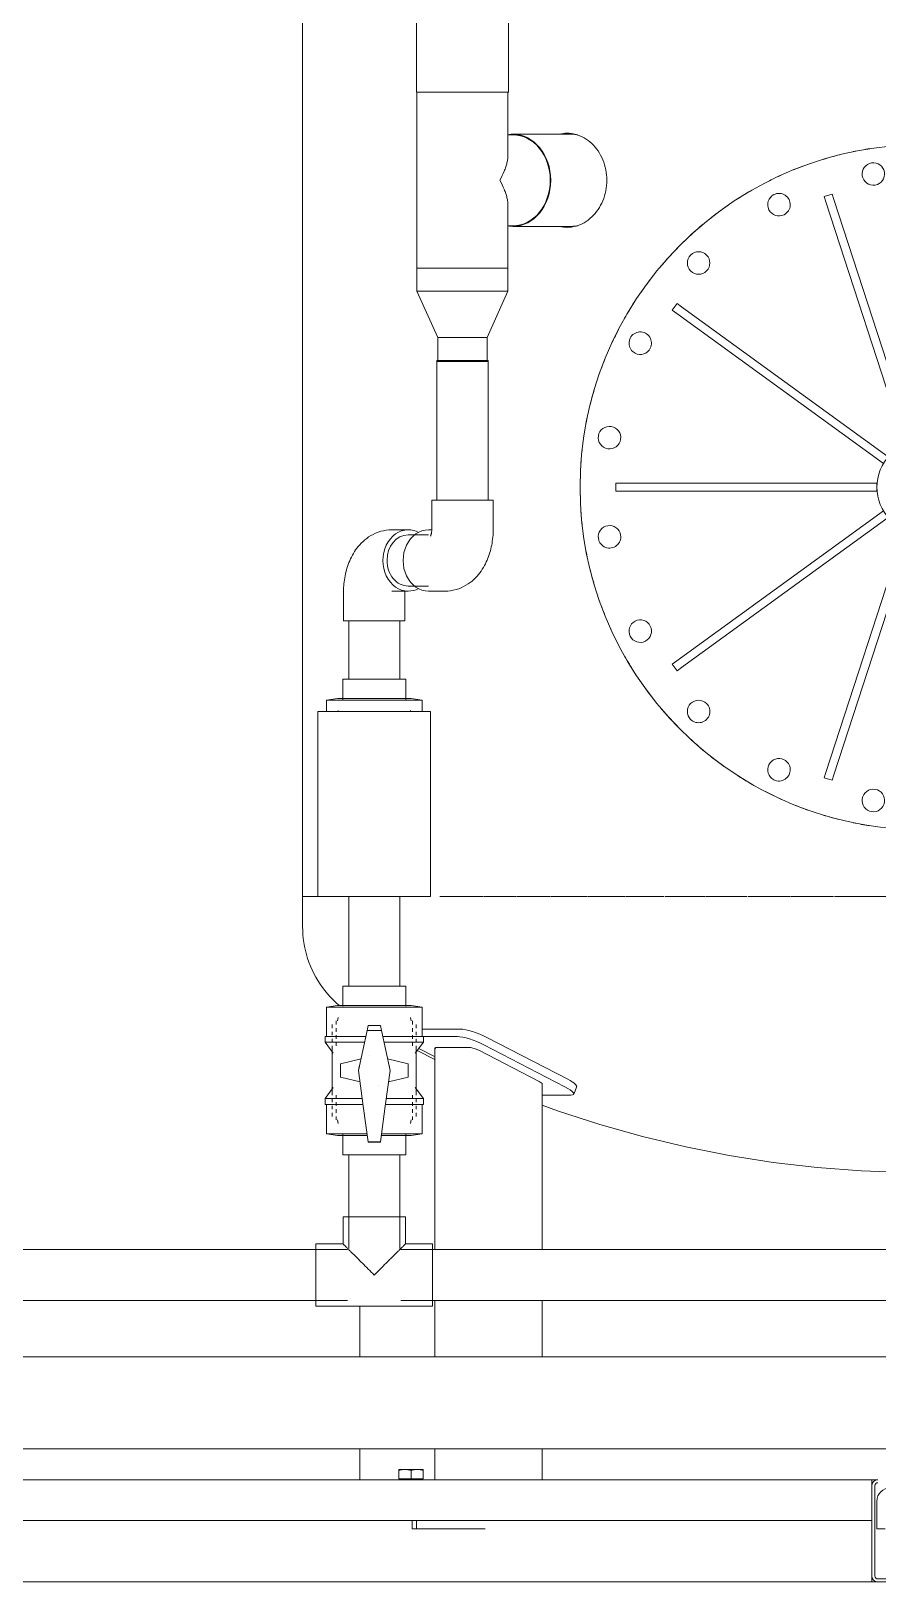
# Model space of a CAD drawing. Header units: millimetres. Extents: x -3824 to 3958, y -576 to 3647.
# Drawn here: x 912 to 1739, y 0 to 1516 of the extents above; entities that cross this region are included whole.
import ezdxf

# ---------------------------------------------------------------- set-up
doc = ezdxf.new("R2010")
doc.units = ezdxf.units.MM
for name, color, linetype, lineweight in [('A_--------_E-', 8, 'Continuous', 9), ('M-_EQPT----_E', 7, 'Continuous', 9), ('M-_WATR----_E', 5, 'Continuous', 9), ('S-_STRL----_A', 7, 'Continuous', 9)]:
    doc.layers.add(name, color=color, linetype=linetype, lineweight=lineweight)

# ---------------------------------------------------------------- blocks, each defined once
blk = doc.blocks.new('PNS-0100 MAIN FRAME - ASY PNS-0100 MAIN FRAME_iam-651195-Разрез 2')
at = {"layer": 'A_--------_E-'}
for p, q in [((1233.2, 269.5), (1233.2, 220)), ((1233.2, 130), (1233.2, 100)), ((1733.2, 100), (650.2, 100)), ((1739.2, 100), (1733.2, 100)), ((1733.2, 96), (1733.2, 100)), ((1733.2, 96), (1733.2, 94)), ((650.2, 60), (1733.2, 60)), ((333.2, 0), (1733.2, 0)), ((1733.2, 0), (1733.2, 6)), ((1733.2, 0), (1739.2, 0))]:
    blk.add_line(p, q, dxfattribs=at)
at = {"layer": 'S-_STRL----_A'}
for p, q in [((1733.2, 94), (1733.2, 6)), ((1736.2, 94), (1736.2, 6)), ((1739.2, 3), (1827.2, 3)), ((1827.2, 0), (1739.2, 0))]:
    blk.add_line(p, q, dxfattribs=at)
for centre, radius, start, end in [((1739.2, 94), 6, 90, 180), ((1739.2, 94), 3, 90, 180), ((1739.2, 6), 6, 180, 270), ((1739.2, 6), 3, 180, 270)]:
    blk.add_arc(centre, radius, start, end, dxfattribs=at)
blk = doc.blocks.new('PNS-0100 MAIN FRAME - Standard-550811-Разрез 2')
blk.add_blockref('PNS-0100 MAIN FRAME - ASY PNS-0100 MAIN FRAME_iam-651195-Разрез 2', (0, 0))
blk = doc.blocks.new('PNS-Filter column D1200 _180 Left feed 90-50_ - ASY PNS-Filter column D1200_iam-V1-Разрез 2')
at = {"layer": 'A_--------_E-'}
for p, q in [((1177.2, 1725), (1177.2, 670.1)), ((1177.2, 670.1), (1177.2, 1725)), ((1288.4, 1536.1), (1288.4, 1456.1)), ((1378.4, 1456.1), (1378.4, 1536.1)), ((1288.4, 1456.1), (1359.2, 1456.1)), ((1288.9, 1456.1), (1288.9, 1284.1)), ((1359.2, 1456.1), (1378.4, 1456.1)), ((1377.8, 1395.6), (1377.8, 1456.1)), ((1382.7, 1414.6), (1377.8, 1414.6)), ((1440.1, 1415.1), (1382.7, 1415.1)), ((1694.3, 1356.7), (1686.7, 1354.2)), ((1688.4, 1349), (1686.7, 1354.2)), ((1694.3, 1356.7), (1696, 1351.4)), ((1773.1, 1114.2), (1696, 1351.4)), ((1377.8, 1284.1), (1377.8, 1344.6)), ((1688.4, 1349), (1765.5, 1111.7)), ((1377.8, 1325.7), (1382.7, 1325.7)), ((1382.7, 1325.1), (1440.1, 1325.1)), ((1288.9, 1284.1), (1288.9, 1261.6)), ((1369.8, 1284.1), (1288.9, 1284.1)), ((1307.9, 1284.1), (1288.9, 1284.1)), ((1377.8, 1284.1), (1307.9, 1284.1)), ((1377.8, 1284.1), (1369.8, 1284.1)), ((1377.8, 1261.6), (1377.8, 1284.1)), ((1288.9, 1261.6), (1309.2, 1216.6)), ((1307.9, 1261.6), (1288.9, 1261.6)), ((1377.8, 1261.6), (1307.9, 1261.6)), ((1357.5, 1216.6), (1377.8, 1261.6)), ((1542.9, 1249.7), (1538.2, 1243.2)), ((1542.6, 1240), (1538.2, 1243.2)), ((1542.9, 1249.7), (1547.3, 1246.5)), ((1749.2, 1099.8), (1547.3, 1246.5)), ((1542.6, 1240), (1744.5, 1093.3)), ((1309.2, 1216.6), (1309.2, 1194.1)), ((1319.5, 1216.6), (1309.2, 1216.6)), ((1357.5, 1216.6), (1319.5, 1216.6)), ((1357.5, 1194.1), (1357.5, 1216.6)), ((1448.6, 1070.1), (1448.2, 1070.1)), ((1448.2, 1070.1), (1448.6, 1070.1)), ((1483.2, 1074.1), (1483.2, 1066.1)), ((1483.2, 1074.1), (1488.7, 1074.1)), ((1488.7, 1066.1), (1483.2, 1066.1)), ((1738.2, 1074.1), (1488.7, 1074.1)), ((1488.7, 1066.1), (1738.2, 1066.1)), ((1738.2, 1066.1), (1738.2, 1074.1)), ((1744.5, 1046.9), (1542.6, 900.3)), ((1547.3, 893.8), (1749.2, 1040.4)), ((1765.5, 1028.6), (1688.4, 791.3)), ((1696, 788.8), (1773.1, 1026.1)), ((1538.2, 897), (1542.6, 900.3)), ((1538.2, 897), (1542.9, 890.6)), ((1547.3, 893.8), (1542.9, 890.6)), ((1686.7, 786), (1688.4, 791.3)), ((1696, 788.8), (1694.3, 783.6)), ((1686.7, 786), (1694.3, 783.6)), ((1177.2, 670.1), (1177.2, 640.1)), ((1177.6, 670.1), (1177.2, 670.1)), ((1177.2, 670.1), (1178.7, 670.1)), ((1180.6, 670.1), (1178.8, 670.1)), ((1180.6, 670.1), (1183.2, 670.1)), ((1186.8, 670.1), (1183.4, 670.1)), ((1186.8, 670.1), (1190.8, 670.1)), ((1192, 670.1), (1191.1, 670.1)), ((1311.1, 670.1), (1325.1, 670.1)), ((1353.9, 670.1), (1325.1, 670.1)), ((1334.1, 670.1), (1354, 670.1)), ((1385.5, 670.1), (1354.6, 670.1)), ((1354.6, 670.1), (1385.6, 670.1)), ((1386.2, 670.1), (1419.2, 670.1)), ((1419.2, 670.1), (1386.3, 670.1)), ((1454.7, 670.1), (1419.9, 670.1)), ((1419.9, 670.1), (1454.7, 670.1)), ((1491.8, 670.1), (1455.4, 670.1)), ((1455.4, 670.1), (1491.9, 670.1)), ((1530.5, 670.1), (1492.6, 670.1)), ((1492.6, 670.1), (1530.5, 670.1)), ((1570.4, 670.1), (1531.3, 670.1)), ((1531.3, 670.1), (1570.4, 670.1)), ((1611.5, 670.1), (1571.2, 670.1)), ((1571.2, 670.1), (1611.5, 670.1)), ((1653.4, 670.1), (1612.3, 670.1)), ((1612.3, 670.1), (1653.4, 670.1)), ((1695.9, 670.1), (1654.2, 670.1)), ((1654.2, 670.1), (1695.9, 670.1)), ((1782.2, 670.1), (1696.7, 670.1)), ((1696.7, 670.1), (1738.9, 670.1)), ((1331.4, 540.4), (1293.9, 540.4)), ((1295.2, 533.1), (1328.5, 533.1)), ((1436.2, 491.4), (1357.2, 532.3)), ((1306.6, 513.4), (1290.8, 521.6)), ((1306.4, 522), (1306.4, 325)), ((1307.2, 522.4), (1306.6, 521.6)), ((1341.2, 522.4), (1307.2, 522.4)), ((1408.3, 489.3), (1349.4, 519.7)), ((1354.3, 525), (1433.4, 484.1)), ((1411.3, 325), (1411.3, 487)), ((1439.2, 475.9), (1411.1, 475.9)), ((1442, 476.9), (1444.9, 484.2)), ((1306.4, 275), (1306.4, 220)), ((1411.3, 220), (1411.3, 275)), ((1306.4, 130), (1306.4, 100)), ((1411.3, 100), (1411.3, 130)), ((1271.6, 110), (1271.1, 110)), ((1277.1, 110), (1271.1, 110)), ((1271.1, 100.8), (1271.1, 108.9)), ((1277.1, 110), (1274.2, 110)), ((1279.6, 110), (1277.1, 110)), ((1289.1, 110), (1277.1, 110)), ((1283.1, 100.8), (1283.1, 108.9)), ((1289.1, 110), (1286.6, 110)), ((1291.9, 110), (1289.1, 110)), ((1295.1, 110), (1289.1, 110)), ((1295.1, 110), (1294.5, 110)), ((1295.1, 100.8), (1295.1, 108.9)), ((1283.1, 100.8), (1271.1, 100.8)), ((1271.8, 100.8), (1271.8, 100)), ((1295.1, 100.8), (1283.1, 100.8)), ((1294.3, 100), (1294.3, 100.8)), ((1738.2, 79), (1738.2, 52)), ((1284.3, 60), (1284.3, 52)), ((1284.3, 52), (1288.3, 52)), ((1288.3, 52), (1288.3, 60)), ((1355.4, 52), (1288.3, 52)), ((1746.2, 52), (1738.2, 52))]:
    blk.add_line(p, q, dxfattribs=at)
at = {"layer": 'A_--------_E-', "flags": 128}
for points in [[(1212.8, 563.6), (1209.8, 566.3), (1206.9, 569), (1204.1, 571.9), (1201.4, 574.9), (1198.9, 578), (1196.5, 581.1), (1194.2, 584.4), (1192, 587.8), (1190, 591.2), (1188.1, 594.8), (1186.4, 598.4), (1184.8, 602), (1183.3, 605.8), (1182, 609.5), (1180.9, 613.4), (1179.9, 617.2), (1179, 621.2), (1178.3, 625.1), (1177.8, 629.1), (1177.5, 633), (1177.3, 637), (1177.2, 640.1)], [(1306.6, 510.5), (1306.2, 510.7), (1289.2, 519.4)], [(1349.4, 519.7), (1344.9, 521.6), (1341.2, 522.4)], [(1411.3, 487), (1411.1, 487.4), (1408.3, 489.3)], [(1766.5, 400.3), (1723.1, 401.8), (1679.9, 405.1), (1636.8, 410.1), (1593.9, 416.8), (1551.4, 425.2), (1509.2, 435.3), (1467.5, 447.1), (1426.2, 460.6), (1411.1, 466.2)]]:
    blk.add_lwpolyline(points, dxfattribs=at)
at = {"layer": 'A_--------_E-'}
for centre, radius, start, end in [((1783.2, 1070.1), 335, 45, 225), ((1783.2, 1070.1), 335, 104.0786, 106.9256), ((1783.2, 1070.1), 335, 98.9209, 101.7426), ((1783.2, 1070.1), 335, 109.2347, 112.1246), ((1734.7, 1376.3), 11, 99, 279), ((1734.7, 1376.3), 11, 279, 99), ((1783.2, 1070.1), 335, 114.421, 117.3533), ((1783.2, 1070.1), 335, 119.5432, 122.6473), ((1642.5, 1346.3), 11, 117, 297), ((1642.5, 1346.3), 11, 297, 117), ((1783.2, 1070.1), 335, 124.6961, 128.1374), ((1783.2, 1070.1), 335, 129.8483, 140.1517), ((1783.2, 1070.1), 335, 225, 45), ((1564, 1289.3), 11, 135, 315), ((1564, 1289.3), 11, 315, 135), ((1783.2, 1070.1), 335, 141.8626, 145.3039), ((1783.2, 1070.1), 335, 147.3527, 150.4568), ((1783.2, 1070.1), 335, 152.6467, 155.6106), ((1507, 1210.9), 11, 153, 333), ((1507, 1210.9), 11, 333, 153), ((1783.2, 1070.1), 335, 157.8754, 160.7653), ((1783.2, 1070.1), 335, 163.0744, 165.9214), ((1783.2, 1070.1), 335, 168.2574, 171.0791), ((1477, 1118.6), 11, 351, 171), ((1783.2, 1070.1), 335, 173.4308, 176.2391), ((1477, 1118.6), 11, 171, 351), ((1783.2, 1070.1), 45, 45, 225), ((1783.2, 1070.1), 335, 178.598, 180), ((1783.2, 1070.1), 335, 180, 181.402), ((1783.2, 1070.1), 335, 183.7609, 186.5692), ((1477, 1021.6), 11, 9, 189), ((1783.2, 1070.1), 335, 188.9209, 191.7426), ((1477, 1021.6), 11, 189, 9), ((1783.2, 1070.1), 335, 194.0786, 196.9256), ((1783.2, 1070.1), 335, 199.2347, 202.1246), ((1507, 929.4), 11, 27, 207), ((1783.2, 1070.1), 335, 204.3894, 207.3533), ((1507, 929.4), 11, 207, 27), ((1783.2, 1070.1), 335, 209.5432, 212.6473), ((1783.2, 1070.1), 335, 214.6961, 218.1374), ((1783.2, 1070.1), 335, 219.8483, 230.1517), ((1564, 850.9), 11, 45, 225), ((1564, 850.9), 11, 225, 45), ((1783.2, 1070.1), 335, 231.8626, 235.3039), ((1642.5, 793.9), 11, 63, 243), ((1642.5, 793.9), 11, 243, 63), ((1783.2, 1070.1), 335, 237.3527, 240.4568), ((1734.7, 763.9), 11, 81, 261), ((1734.7, 763.9), 11, 261, 81), ((1783.2, 1070.1), 335, 242.6467, 245.6106), ((1783.2, 1070.1), 335, 247.8754, 250.7653), ((1783.2, 1070.1), 335, 253.0744, 255.9214), ((1783.2, 1070.1), 335, 258.2574, 261.0791), ((1751.2, 79), 13, 90, 180)]:
    blk.add_arc(centre, radius, start, end, dxfattribs=at)
for centre, major_axis, ratio, start_param, end_param in [((1382.7, 1370.1), (0, 45), 0.819152, 0, 0.093906), ((1382.7, 1370.1), (0, 45), 0.819152, 3.141593, 6.283185), ((1382.7, 1370.1), (0, 44.4), 0.819152, 3.141593, 6.283185), ((1440.1, 1370.1), (0, 45), 0.819152, 6.123607, 6.283185), ((1382.7, 1370.1), (0, 45), 0.819152, 3.047687, 3.141593), ((1440.1, 1370.1), (0, 45), 0.819152, 3.141593, 3.301171), ((1344.3, 525), (-18.6, 7.2), 0.204303, 4.227412, 5.798208), ((1347.2, 532.3), (-18.6, 7.2), 0.204303, 4.227412, 5.798208), ((1426.2, 491.4), (-18.6, 7.2), 0.204303, 3.049314, 4.227412), ((1423.4, 484.1), (-18.6, 7.2), 0.204303, 2.656615, 4.227412)]:
    blk.add_ellipse(centre, major_axis=major_axis, ratio=ratio, start_param=start_param, end_param=end_param, dxfattribs=at)
for points, knots in [([(1428.3, 1415.2), (1430.7, 1415.8), (1435.9, 1416.5), (1441.2, 1415.8), (1444, 1415)], [-0.5633835, -0.5633835, -0.5633835, -0.5633835, -0.5, -0.4285714, -0.4285714, -0.4285714, -0.4285714]), ([(1369.8, 1370.1), (1371.5, 1373.2), (1373.6, 1377.6), (1375.7, 1383.2), (1376.9, 1387.2), (1377.6, 1391.1), (1377.8, 1393.9), (1377.8, 1395.4), (1377.8, 1395.6)], [0, 0, 0, 0, 0.125, 0.1875, 0.25, 0.3125, 0.375, 0.3888889, 0.3888889, 0.3888889, 0.3888889]), ([(1377.8, 1344.6), (1377.8, 1344.9), (1377.8, 1346.4), (1377.6, 1349.2), (1376.9, 1353.1), (1375.7, 1357.1), (1373.6, 1362.7), (1371.5, 1367.1), (1369.8, 1370.1)], [0.6111111, 0.6111111, 0.6111111, 0.6111111, 0.625, 0.6875, 0.75, 0.8125, 0.875, 1, 1, 1, 1]), ([(1444, 1325.3), (1441.2, 1324.5), (1435.9, 1323.8), (1430.7, 1324.4), (1428.3, 1325)], [-0.5714286, -0.5714286, -0.5714286, -0.5714286, -0.5, -0.4366165, -0.4366165, -0.4366165, -0.4366165])]:
    blk.add_open_spline(points, degree=3, knots=knots, dxfattribs=at)
for points in [[(1437.3, 1416.1), (1435.5, 1416), (1433.6, 1415.7), (1431.7, 1415.2)], [(1444, 1415), (1446.7, 1414.2), (1452.3, 1411.9), (1459.8, 1406.3), (1466, 1399), (1470.7, 1390.3), (1473.6, 1380.5), (1474.3, 1373.6), (1474.3, 1370.1)], [(1474.3, 1370.1), (1474.3, 1366.7), (1473.6, 1359.7), (1470.7, 1349.9), (1466, 1341.3), (1459.8, 1334), (1452.3, 1328.3), (1446.7, 1326), (1444, 1325.3)], [(1431.7, 1325), (1433.6, 1324.6), (1435.5, 1324.3), (1437.3, 1324.2)], [(1271.1, 110), (1271.1, 110), (1271.1, 109.9), (1271.1, 109.7), (1271.1, 109.5)], [(1277.1, 110), (1276.4, 110), (1275.2, 109.9), (1273.2, 109.6), (1271.8, 109.2), (1271.1, 108.9)], [(1271.1, 108.9), (1271.1, 109.2), (1271.1, 109.6), (1271.1, 109.9), (1271.1, 110), (1271.1, 110)], [(1283.1, 108.9), (1282.4, 109.2), (1280.9, 109.6), (1279, 109.9), (1277.7, 110), (1277.1, 110)], [(1289.1, 110), (1288.4, 110), (1287.2, 109.9), (1285.2, 109.6), (1283.8, 109.2), (1283.1, 108.9)], [(1295.1, 108.9), (1294.4, 109.2), (1292.9, 109.6), (1291, 109.9), (1289.7, 110), (1289.1, 110)], [(1295.1, 109.5), (1295.1, 109.7), (1295.1, 109.9), (1295.1, 110), (1295.1, 110)], [(1295.1, 110), (1295.1, 110), (1295.1, 109.9), (1295.1, 109.6), (1295.1, 109.2), (1295.1, 108.9)]]:
    blk.add_open_spline(points, degree=3, dxfattribs=at)
blk = doc.blocks.new('PNS-Filter column D1200 _180 Left feed 90-50_ - Standard-V2-Разрез 2')
at = {"layer": 'M-_EQPT----_E'}
for p, q in [((1308.4, 1194.1), (1308.4, 1193.1)), ((1319.1, 1194.1), (1308.4, 1194.1)), ((1308.4, 1193.1), (1309.1, 1193.1)), ((1309.9, 1193.1), (1311.2, 1193.1)), ((1312.9, 1193.1), (1315, 1193.1)), ((1317.3, 1193.1), (1319.1, 1193.1)), ((1358.3, 1194.1), (1319.1, 1194.1)), ((1319.1, 1193.1), (1320, 1193.1)), ((1322.8, 1193.1), (1325.9, 1193.1)), ((1329, 1193.1), (1332.3, 1193.1)), ((1335.6, 1193.1), (1338.8, 1193.1)), ((1341.9, 1193.1), (1344.9, 1193.1)), ((1347.7, 1193.1), (1350.3, 1193.1)), ((1352.5, 1193.1), (1354.5, 1193.1)), ((1356, 1193.1), (1357.2, 1193.1)), ((1358, 1193.1), (1358.3, 1193.1)), ((1358.4, 1193.1), (1358.4, 1194.1))]:
    blk.add_line(p, q, dxfattribs=at)
blk.add_blockref('PNS-Filter column D1200 _180 Left feed 90-50_ - ASY PNS-Filter column D1200_iam-V1-Разрез 2', (0, 0))
blk = doc.blocks.new('COMER_EL50_U-PVC отвод 90 - DN16-DN315 _Grey_-936263-Разрез 2')
at = {"layer": 'M-_WATR----_E', "color": 40, "lineweight": 20}
for p, q in [((-219.6, 1028.5), (-235.5, 1028.5)), ((-282.8, 967.7), (-282.8, 939.5)), ((-235.5, 968.5), (-219.6, 968.5)), ((-222.8, 939.5), (-222.8, 967.7))]:
    blk.add_line(p, q, dxfattribs=at)
at = {"layer": 'M-_WATR----_E', "color": 40, "lineweight": 20, "flags": 128}
for points in [[(-235.5, 1028.5), (-238.3, 1028.4), (-241.1, 1028.1), (-243.8, 1027.6), (-246.5, 1027), (-249.1, 1026.1), (-251.5, 1025.1), (-253.9, 1024), (-256.1, 1022.8), (-258.3, 1021.5), (-260.2, 1020.1), (-262.1, 1018.6), (-263.8, 1017), (-265.5, 1015.5), (-267, 1013.8), (-268.4, 1012.2), (-269.8, 1010.5), (-271, 1008.8), (-272.1, 1007.1), (-273.2, 1005.3), (-274.2, 1003.6), (-275.2, 1001.8), (-276, 1000), (-276.8, 998.2), (-277.6, 996.4), (-278.3, 994.5), (-278.9, 992.7), (-279.5, 990.9), (-280, 989), (-280.5, 987.2), (-280.9, 985.3), (-281.3, 983.4), (-281.7, 981.5), (-282, 979.6), (-282.2, 977.7), (-282.4, 975.8), (-282.6, 973.9), (-282.7, 972), (-282.8, 970.1), (-282.8, 968.2), (-282.8, 967.7)], [(-222.8, 968.4), (-222.8, 967.8), (-222.8, 967.7)]]:
    blk.add_lwpolyline(points, dxfattribs=at)
at = {"layer": 'M-_WATR----_E', "color": 40, "lineweight": 20}
for centre, major_axis, ratio, start_param, end_param in [((-219.6, 998.5), (0, 30), 0.826606, 6.283164, 9.424757), ((-219.6, 998.5), (0, 30), 0.826606, 5.869323, 6.283164), ((-219.6, 998.5), (0, 30), 0.826606, 3.141572, 3.555456), ((-252.8, 939.5), (-30, 0), 0.000012, 4.114643, 6.283185), ((-252.8, 939.5), (-30, 0), 0.000012, 3.067445, 4.114643)]:
    blk.add_ellipse(centre, major_axis=major_axis, ratio=ratio, start_param=start_param, end_param=end_param, dxfattribs=at)
blk = doc.blocks.new('COMER_industrial series - BVI10050-936264-Разрез 2')
at = {"layer": 'M-_WATR----_E', "color": 40, "lineweight": 20}
for p, q in [((-283.6, 582.4), (-283.6, 562.7)), ((-222, 562.7), (-222, 582.4)), ((-288.8, 563.6), (-299.4, 561.8)), ((-299.4, 561.8), (-299.4, 533.3)), ((-206.1, 561.8), (-216.8, 563.6)), ((-206.1, 533.3), (-206.1, 561.8)), ((-290, 548.4), (-290, 544.9)), ((-288.1, 551.7), (-288.8, 548.4)), ((-216.8, 548.4), (-217.5, 551.7)), ((-215.5, 544.9), (-215.5, 548.4)), ((-300.8, 533.3), (-300.8, 527.5)), ((-293.8, 544.9), (-293.8, 541.4)), ((-293.8, 537.9), (-293.8, 534.5)), ((-293.8, 531), (-293.8, 527.5)), ((-290, 541.4), (-290, 537.9)), ((-290, 534.5), (-290, 531)), ((-259.8, 539), (-258.8, 543.8)), ((-259.8, 539), (-245.8, 539)), ((-246.8, 543.8), (-258.8, 543.8)), ((-246.8, 543.8), (-245.8, 539)), ((-215.5, 537.9), (-215.5, 541.4)), ((-215.5, 531), (-215.5, 534.5)), ((-211.8, 541.4), (-211.8, 544.9)), ((-211.8, 534.5), (-211.8, 537.9)), ((-211.8, 527.5), (-211.8, 531)), ((-204.8, 527.5), (-204.8, 533.3)), ((-300.8, 527.5), (-292.8, 516.8)), ((-293.8, 524), (-293.8, 476)), ((-290, 527.5), (-290, 524)), ((-215.5, 524), (-215.5, 527.5)), ((-212.8, 516.8), (-204.8, 527.5)), ((-211.8, 476), (-211.8, 524)), ((-265.7, 511.5), (-285.8, 506.6)), ((-285.8, 506.6), (-285.8, 493.4)), ((-257.1, 514.4), (-257.1, 514.4)), ((-219.8, 506.6), (-239.9, 511.5)), ((-219.8, 493.4), (-219.8, 506.6)), ((-285.8, 493.4), (-266.6, 488.8)), ((-248.5, 485.6), (-248.5, 485.6)), ((-238.9, 488.8), (-219.8, 493.4)), ((-292.8, 483.2), (-300.8, 472.5)), ((-300.8, 472.5), (-300.8, 466.7)), ((-293.8, 472.5), (-293.8, 469)), ((-290, 476), (-290, 472.5)), ((-215.5, 472.5), (-215.5, 476)), ((-204.8, 472.5), (-212.8, 483.2)), ((-211.8, 469), (-211.8, 472.5)), ((-204.8, 466.7), (-204.8, 472.5)), ((-299.4, 466.7), (-299.4, 438.2)), ((-293.8, 465.5), (-293.8, 462.1)), ((-293.8, 458.6), (-293.8, 455.1)), ((-290, 469), (-290, 465.5)), ((-290, 462.1), (-290, 458.6)), ((-290, 455.1), (-290, 451.6)), ((-215.5, 465.5), (-215.5, 469)), ((-215.5, 458.6), (-215.5, 462.1)), ((-215.5, 451.6), (-215.5, 455.1)), ((-211.8, 462.1), (-211.8, 465.5)), ((-211.8, 455.1), (-211.8, 458.6)), ((-206.1, 438.2), (-206.1, 466.7)), ((-288.8, 451.6), (-288.1, 448.3)), ((-217.5, 448.3), (-216.8, 451.6)), ((-299.4, 438.2), (-288.8, 436.4)), ((-283.6, 437.3), (-283.6, 417.6)), ((-258.8, 430), (-258.8, 430.2)), ((-246.8, 430.2), (-258.8, 430.2)), ((-258.8, 430), (-246.8, 430)), ((-246.8, 430.2), (-246.8, 430)), ((-222, 417.6), (-222, 437.3)), ((-216.8, 436.4), (-206.1, 438.2))]:
    blk.add_line(p, q, dxfattribs=at)
at = {"layer": 'M-_WATR----_E', "color": 40, "lineweight": 20, "flags": 128}
for points in [[(-268.1, 500), (-263.9, 519.6), (-259.8, 539)], [(-245.8, 539), (-241.6, 519.6), (-237.4, 500)], [(-258.8, 430.2), (-263.5, 465.2), (-268.1, 500)], [(-237.4, 500), (-242.1, 465.2), (-246.8, 430.2)]]:
    blk.add_lwpolyline(points, dxfattribs=at)
at = {"layer": 'M-_WATR----_E', "color": 40, "lineweight": 20}
for centre, major_axis, ratio, start_param, end_param in [((-252.8, 582.4), (-30.8, 0), 0.000018, 0, 3.141532), ((-252.8, 561.8), (-46.6, 0), 0.000018, 0, 3.141532), ((-252.8, 563.6), (-36, 0), 0.000018, 0, 3.141532), ((-252.8, 533.3), (-48, 0), 0.000018, 0, 1.397462), ((-252.8, 533.3), (-48, 0), 0.000018, 1.743874, 3.141532), ((-252.8, 527.5), (-48, 0), 0.000018, 0.000014, 1.371451), ((-252.8, 527.5), (-48, 0), 0.000018, 1.769887, 3.141532), ((-252.8, 500), (-4.4, 14.5), 1, 1.034984, 1.145864), ((-252.8, 500), (-4.4, 14.5), 1, 0.97484, 1.115464), ((-252.8, 500), (-4.4, 14.5), 1, 4.583369, 4.72632), ((-252.8, 472.5), (-48, 0), 0.000018, 0, 1.324207), ((-252.8, 472.5), (-48, 0), 0.000018, 1.817145, 3.141532), ((-252.8, 466.7), (-48, 0), 0.000018, 0, 1.341343), ((-252.8, 466.7), (-48, 0), 0.000018, 1.80001, 3.141532), ((-252.8, 438.2), (-46.6, 0), 0.000018, 0.000108, 1.417399), ((-252.8, 436.4), (-36, 0), 0.000018, 0.000108, 1.378168), ((-252.8, 436.4), (-36, 0), 0.000018, 1.763118, 3.141485), ((-252.8, 438.2), (-46.6, 0), 0.000018, 1.723958, 3.141485), ((-252.8, 417.6), (-30.8, 0), 0.000018, 0, 3.141532)]:
    blk.add_ellipse(centre, major_axis=major_axis, ratio=ratio, start_param=start_param, end_param=end_param, dxfattribs=at)
blk = doc.blocks.new('COMER_industrial series - BVI10-EL050-936265-Разрез 2')
at = {"layer": 'M-_WATR----_E', "color": 40, "lineweight": 20}
for p, q in [((-283.6, 882.4), (-283.6, 862.7)), ((-222, 862.7), (-222, 882.4)), ((-197.9, 851), (-307.8, 851)), ((-307.8, 851), (-307.8, 670)), ((-288.8, 863.6), (-299.4, 861.8)), ((-299.4, 861.8), (-299.4, 851)), ((-288.1, 851.7), (-288.2, 851)), ((-217.3, 851), (-217.5, 851.7)), ((-206.1, 861.8), (-216.8, 863.6)), ((-206.1, 851), (-206.1, 861.8)), ((-197.9, 670), (-197.9, 851)), ((-197.8, 851), (-197.9, 851)), ((-307.8, 670), (-197.9, 670)), ((-197.9, 670), (-197.8, 670))]:
    blk.add_line(p, q, dxfattribs=at)
for centre, major_axis, end_param in [((-252.8, 882.4), (-30.8, 0), 6.283185), ((-252.8, 861.8), (-46.6, 0), 6.283176), ((-252.8, 863.6), (-36, 0), 6.283176)]:
    blk.add_ellipse(centre, major_axis=major_axis, ratio=0.000002, start_param=3.141767, end_param=end_param, dxfattribs=at)
blk = doc.blocks.new('COMER_TE40_U-PVC тройник равнопроходный - DN16 - DN315 _Grey_-936266-Разрез 2')
at = {"layer": 'M-_WATR----_E', "color": 40, "lineweight": 20}
for p, q in [((-283.3, 357), (-283.3, 330.5)), ((-222.3, 330.5), (-222.3, 357)), ((-283.3, 330.5), (-309.8, 330.5)), ((-195.8, 330.5), (-222.3, 330.5)), ((-309.8, 269.5), (-195.8, 269.5))]:
    blk.add_line(p, q, dxfattribs=at)
for centre, major_axis, ratio, start_param, end_param in [((-252.8, 357), (30.5, 0), 0.000165, 0, 3.141548), ((-309.8, 300), (0, 30.5), 0.000044, 3.141756, 6.283184), ((-195.8, 300), (0, 30.5), 0.000044, 3.141759, 6.283187)]:
    blk.add_ellipse(centre, major_axis=major_axis, ratio=ratio, start_param=start_param, end_param=end_param, dxfattribs=at)
for points, knots in [([(-252.8, 300), (-254.8, 302), (-258.7, 305.9), (-263.5, 310.7), (-266.8, 313.9), (-268.6, 315.8), (-269.9, 317.1), (-271.2, 318.4), (-272.5, 319.7), (-273.8, 320.9), (-275, 322.1), (-276.1, 323.3), (-277.2, 324.4), (-278.3, 325.4), (-279.2, 326.4), (-280.1, 327.3), (-280.9, 328.1), (-281.7, 328.8), (-282.3, 329.4), (-282.7, 329.9), (-283.2, 330.4), (-283.3, 330.5), (-283.3, 330.5)], [0, 0, 0, 0, 0.142857, 0.285714, 0.357143, 0.392857, 0.428571, 0.464286, 0.5, 0.535714, 0.571429, 0.607143, 0.642857, 0.678571, 0.714286, 0.75, 0.785714, 0.821429, 0.857143, 0.892857, 0.928571, 1, 1, 1, 1]), ([(-222.3, 330.5), (-222.4, 330.5), (-222.5, 330.4), (-223, 329.9), (-223.4, 329.4), (-224, 328.8), (-224.7, 328.1), (-225.5, 327.3), (-226.4, 326.4), (-227.4, 325.4), (-228.4, 324.4), (-229.5, 323.3), (-230.7, 322.1), (-231.9, 320.9), (-233.6, 319.3), (-235.3, 317.6), (-237.1, 315.8), (-238.9, 313.9), (-242.2, 310.7), (-247, 305.9), (-250.9, 302), (-252.8, 300)], [0, 0, 0, 0, 0.071429, 0.107143, 0.142857, 0.178571, 0.214286, 0.25, 0.285714, 0.321429, 0.357143, 0.392857, 0.428571, 0.464286, 0.5, 0.571429, 0.607143, 0.642857, 0.714286, 0.857143, 1, 1, 1, 1])]:
    blk.add_open_spline(points, degree=3, knots=knots, dxfattribs=at)
blk = doc.blocks.new('COMER_EL50_U-PVC отвод 90 - DN16-DN315 _Grey_-V35-Разрез 2')
at = {"layer": 'M-_WATR----_E', "color": 40, "lineweight": 20}
for p, q in [((1303.4, 1057.5), (1303.4, 1029.3)), ((1350.3, 1057.5), (1303.4, 1057.5)), ((1363.4, 1057.5), (1350.3, 1057.5)), ((1363.4, 1029.3), (1363.4, 1057.5)), ((1303.4, 1028.5), (1300.2, 1028.5)), ((1300.2, 968.5), (1316.1, 968.5))]:
    blk.add_line(p, q, dxfattribs=at)
at = {"layer": 'M-_WATR----_E', "color": 40, "lineweight": 20, "flags": 128}
for points in [[(1302.2, 1022.2), (1302.2, 1022.3), (1302.2, 1022.3), (1302.3, 1022.5), (1302.4, 1022.7), (1302.4, 1022.9), (1302.5, 1023.1), (1302.6, 1023.4), (1302.7, 1023.8), (1302.8, 1024.2), (1302.9, 1024.6), (1303, 1025), (1303.1, 1025.5), (1303.2, 1026), (1303.2, 1026.5), (1303.3, 1027), (1303.3, 1027.5), (1303.4, 1028.1), (1303.4, 1028.6), (1303.4, 1029.2), (1303.4, 1029.3)], [(1316.1, 968.5), (1318.9, 968.6), (1321.7, 968.9), (1324.4, 969.4), (1327.1, 970.1), (1329.7, 970.9), (1332.1, 971.9), (1334.5, 973), (1336.7, 974.2), (1338.8, 975.5), (1340.8, 977), (1342.7, 978.4), (1344.4, 980), (1346.1, 981.5), (1347.6, 983.2), (1349, 984.8), (1350.3, 986.5), (1351.6, 988.2), (1352.7, 990), (1353.8, 991.7), (1354.8, 993.5), (1355.8, 995.2), (1356.6, 997), (1357.4, 998.8), (1358.2, 1000.6), (1358.9, 1002.5), (1359.5, 1004.3), (1360.1, 1006.2), (1360.6, 1008), (1361.1, 1009.9), (1361.5, 1011.7), (1361.9, 1013.6), (1362.2, 1015.5), (1362.5, 1017.4), (1362.8, 1019.3), (1363, 1021.2), (1363.2, 1023.1), (1363.3, 1025), (1363.4, 1026.9), (1363.4, 1028.8), (1363.4, 1029.3)]]:
    blk.add_lwpolyline(points, dxfattribs=at)
at = {"layer": 'M-_WATR----_E', "color": 40, "lineweight": 20}
blk.add_ellipse((1300.2, 998.5), major_axis=(0, 30), ratio=0.826606, start_param=0, end_param=3.141593, dxfattribs=at)

msp = doc.modelspace()

# ---------------------------------------------------------------- linework, layer by layer
at = {"layer": 'M-_WATR----_E', "color": 40, "lineweight": 20}
for p, q in [((1308.4, 1193.1), (1308.4, 1057.5)), ((1308.6, 1193.1), (1308.4, 1193.1)), ((1309.9, 1193.1), (1309.2, 1193.1)), ((1312.9, 1193.1), (1311.2, 1193.1)), ((1317.3, 1193.1), (1315, 1193.1)), ((1322.8, 1193.1), (1320, 1193.1)), ((1329.1, 1193.1), (1325.9, 1193.1)), ((1335.6, 1193.1), (1332.3, 1193.1)), ((1341.9, 1193.1), (1338.8, 1193.1)), ((1347.7, 1193.1), (1344.9, 1193.1)), ((1352.5, 1193.1), (1350.3, 1193.1)), ((1356.1, 1193.1), (1354.5, 1193.1)), ((1358, 1193.1), (1357.2, 1193.1)), ((1358.4, 1057.5), (1358.4, 1193.1)), ((1300.2, 1023.5), (1280.3, 1023.5)), ((1280.3, 973.5), (1300.2, 973.5)), ((1222.2, 939.5), (1222.2, 882.5)), ((1272.2, 882.5), (1272.2, 939.5)), ((1222.2, 670), (1222.2, 582.5)), ((1272.2, 582.5), (1272.2, 670)), ((1222.2, 417.5), (1222.2, 326)), ((1272.2, 326), (1272.2, 417.5)), ((1221.2, 325), (782.5, 325)), ((2192.5, 325), (1273.2, 325)), ((782.5, 275), (1221.2, 275)), ((1273.2, 275), (2192.5, 275))]:
    msp.add_line(p, q, dxfattribs=at)
at = {"layer": 'M-_WATR----_E', "color": 33, "lineweight": 20}
for p, q in [((2190.5, 220), (784.5, 220)), ((784.5, 130), (2190.5, 130))]:
    msp.add_line(p, q, dxfattribs=at)
at = {"layer": 'M-_WATR----_E', "color": 40, "lineweight": 20}
for centre, major_axis, ratio, start_param, end_param in [((1280.3, 998.5), (0, 25), 0.826606, 0, 1.570796), ((1280.3, 998.5), (0, 25), 0.826606, 1.570796, 3.141593), ((1247.2, 882.5), (-25, 0), 0.000002, 4.712389, 6.283185), ((1247.2, 882.5), (-25, 0), 0.000002, 3.141593, 4.712389), ((1247.2, 582.5), (-25, 0), 0.000018, 0, 1.570796), ((1247.2, 582.5), (-25, 0), 0.000018, 1.570796, 3.141593), ((1247.2, 417.5), (-25, 0), 0.000018, 0, 1.570796), ((1247.2, 417.5), (-25, 0), 0.000018, 1.570796, 3.141593)]:
    msp.add_ellipse(centre, major_axis=major_axis, ratio=ratio, start_param=start_param, end_param=end_param, dxfattribs=at)

# ---------------------------------------------------------------- block references
at = {"layer": 'A_--------_E-'}
msp.add_blockref('PNS-0100 MAIN FRAME - Standard-550811-Разрез 2', (0, 0), dxfattribs=at)
at = {"layer": 'M-_EQPT----_E'}
msp.add_blockref('PNS-Filter column D1200 _180 Left feed 90-50_ - Standard-V2-Разрез 2', (0, 0), dxfattribs=at)
at = {"layer": 'M-_WATR----_E', "color": 40, "lineweight": 20}
for name, p in [('COMER_EL50_U-PVC отвод 90 - DN16-DN315 _Grey_-V35-Разрез 2', (0, 0)), ('COMER_EL50_U-PVC отвод 90 - DN16-DN315 _Grey_-936263-Разрез 2', (1500, 0)), ('COMER_industrial series - BVI10-EL050-936265-Разрез 2', (1500, 0)), ('COMER_industrial series - BVI10050-936264-Разрез 2', (1500, 0)), ('COMER_TE40_U-PVC тройник равнопроходный - DN16 - DN315 _Grey_-936266-Разрез 2', (1500, 0))]:
    msp.add_blockref(name, p, dxfattribs=at)

doc.saveas('drawing.dxf')
